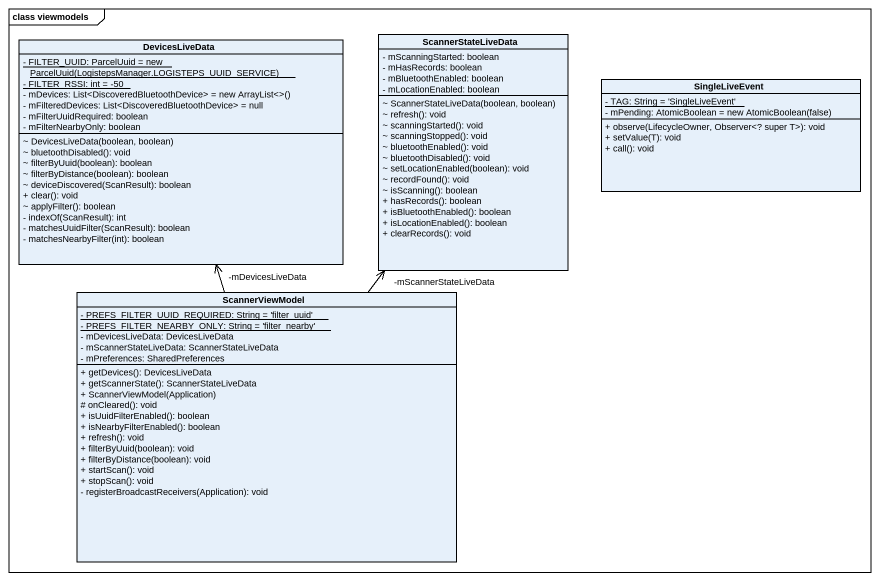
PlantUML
@startuml
mainframe class viewmodels
hide circle
hide empty members
skinparam classAttributeIconSize 0
class DevicesLiveData {
  {static} {field} - FILTER_UUID: ParcelUuid = new ParcelUuid(LogistepsManager.LOGISTEPS_UUID_SERVICE)
  {static} - FILTER_RSSI: int = -50
  {field} - mDevices: List<DiscoveredBluetoothDevice> = new ArrayList<>()
  - mFilteredDevices: List<DiscoveredBluetoothDevice> = null
  - mFilterUuidRequired: boolean
  - mFilterNearbyOnly: boolean
  ~ DevicesLiveData(boolean, boolean)
  ~ bluetoothDisabled(): void
  ~ filterByUuid(boolean): boolean
  ~ filterByDistance(boolean): boolean
  ~ deviceDiscovered(ScanResult): boolean
  + clear(): void
  ~ applyFilter(): boolean
  - indexOf(ScanResult): int
  - matchesUuidFilter(ScanResult): boolean
  - matchesNearbyFilter(int): boolean
}
class ScannerStateLiveData {
  - mScanningStarted: boolean
  - mHasRecords: boolean
  - mBluetoothEnabled: boolean
  - mLocationEnabled: boolean
  ~ ScannerStateLiveData(boolean, boolean)
  ~ refresh(): void
  ~ scanningStarted(): void
  ~ scanningStopped(): void
  ~ bluetoothEnabled(): void
  ~ bluetoothDisabled(): void
  ~ setLocationEnabled(boolean): void
  ~ recordFound(): void
  ~ isScanning(): boolean
  + hasRecords(): boolean
  + isBluetoothEnabled(): boolean
  + isLocationEnabled(): boolean
  + clearRecords(): void
}
class SingleLiveEvent {
  {static} - TAG: String = 'SingleLiveEvent'
  {field} - mPending: AtomicBoolean = new AtomicBoolean(false)
  + observe(LifecycleOwner, Observer<? super T>): void
  + setValue(T): void
  + call(): void
}
class ScannerViewModel {
  {static} - PREFS_FILTER_UUID_REQUIRED: String = 'filter_uuid'
  {static} - PREFS_FILTER_NEARBY_ONLY: String = 'filter_nearby'
  - mDevicesLiveData: DevicesLiveData
  - mScannerStateLiveData: ScannerStateLiveData
  - mPreferences: SharedPreferences
  + getDevices(): DevicesLiveData
  + getScannerState(): ScannerStateLiveData
  + ScannerViewModel(Application)
  # onCleared(): void
  + isUuidFilterEnabled(): boolean
  + isNearbyFilterEnabled(): boolean
  + refresh(): void
  + filterByUuid(boolean): void
  + filterByDistance(boolean): void
  + startScan(): void
  + stopScan(): void
  - registerBroadcastReceivers(Application): void
}
ScannerViewModel -up-> "-mDevicesLiveData" DevicesLiveData
ScannerViewModel -up-> "-mScannerStateLiveData" ScannerStateLiveData
@enduml
